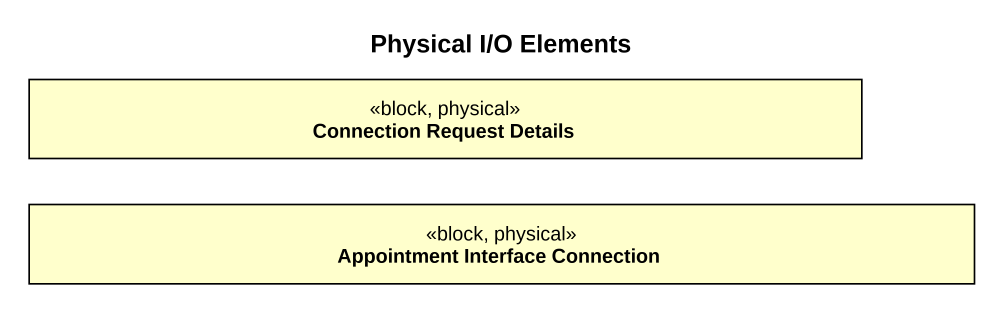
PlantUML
@startuml
title Physical I/O Elements
hide circle
hide empty members
class "Connection Request Details" as Connection_Request_Details <<block, physical>>
class "Appointment Interface Connection" as Appointment_Interface <<block, physical>>
@enduml
